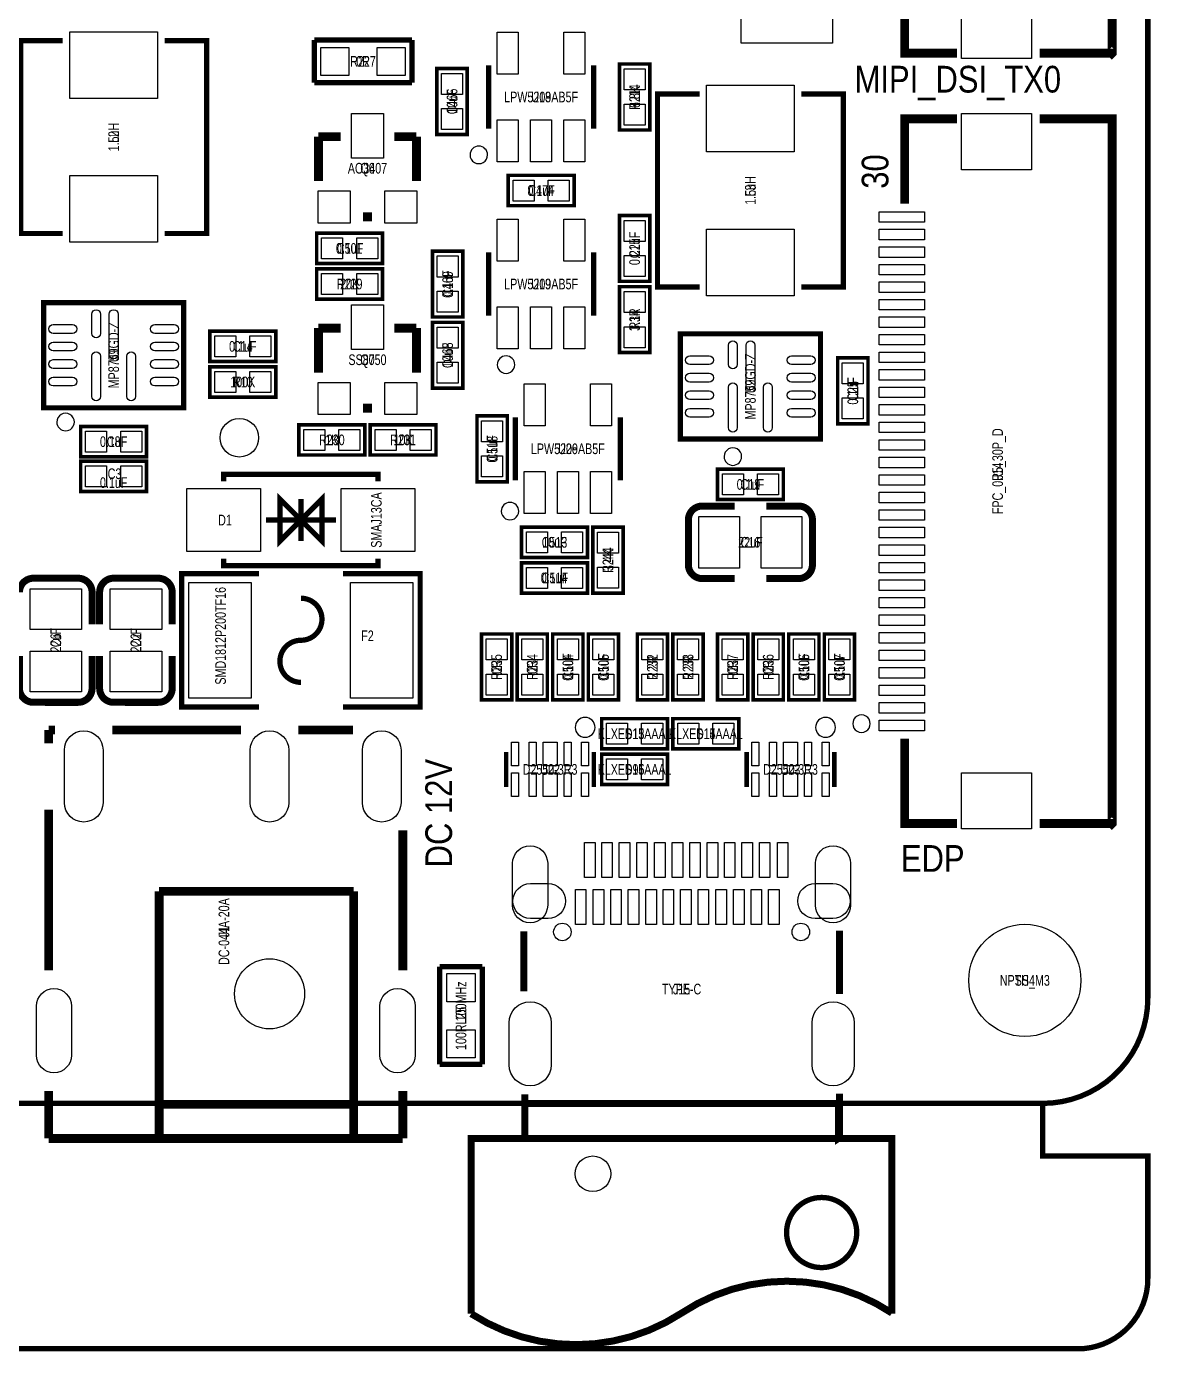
# Model space of a CAD drawing. Extents: x 0 to 125, y -10 to 88.
# Drawn here: x 93.02 to 125.08, y -7.08 to 30.71 of the extents above; entities that cross this region are included whole.
import ezdxf
from ezdxf.enums import TextEntityAlignment as Align

# ---------------------------------------------------------------- set-up
doc = ezdxf.new("R2010")
doc.units = 0
for name, color, linetype in [('BG_OUTLINE', 12, 'CONTINUOUS'), ('BG_SILKSCREEN_TOP', 7, 'CONTINUOUS'), ('CV_SILKSCREEN_TOP', 52, 'CONTINUOUS'), ('PG_SILKSCREEN_TOP', 7, 'CONTINUOUS'), ('PIN_TOP', 92, 'CONTINUOUS'), ('RD_SILKSCREEN_TOP', 12, 'CONTINUOUS')]:
    doc.layers.add(name, color=color, linetype=linetype)

msp = doc.modelspace()

# ---------------------------------------------------------------- linework, layer by layer
at = {"layer": 'BG_OUTLINE', "const_width": 0.1524}
for points in [[(125.000004, 77.0001), (125.000004, 2.999994, -0.414214), (122.00001, 0), (2.999994, 0, -0.414214), (0, 2.999994), (0, 77.0001, -0.414214), (2.999994, 80.000094), (122.00001, 80.000094, -0.414214), (125.000004, 77.0001)], [(122.00001, 0), (122.00001, -1.499997), (125.000004, -1.499997), (125.000004, -4.99999, -0.414214), (123.000008, -6.999986), (1.999996, -6.999986, -0.414214), (0, -4.99999), (0, -1.499997), (2.999994, -1.499997), (2.999994, 0)], [(116.696998, -3.683, 1), (114.697002, -3.683, 1), (116.696998, -3.683)]]:
    msp.add_lwpolyline(points, format="xyb", dxfattribs=at)
at = {"layer": 'PG_SILKSCREEN_TOP'}
for points, const_width in [([(121.915098, 50.050141), (123.984004, 50.050141), (123.984004, 29.960037), (123.973996, 29.950054), (123.973895, 29.950156), (121.915098, 29.950156)], 0.254), ([(118.064001, 32.368846), (118.064001, 29.950156), (119.552898, 29.950156)], 0.254), ([(94.05399, 30.309007), (92.853993, 30.309007), (92.853993, 24.808993), (94.05399, 24.808993)], 0.150012), ([(96.95401, 24.808993), (98.154007, 24.808993), (98.154007, 30.309007), (96.95401, 30.309007)], 0.150012), ([(101.2317, 30.3276), (104.013, 30.3276)], 0.1524), ([(101.2317, 29.1084), (101.2317, 30.3276)], 0.1524), ([(104.013, 30.3276), (104.013, 29.1084)], 0.1524), ([(104.7242, 27.6352), (104.7242, 29.5148), (105.5878, 29.5148), (105.5878, 27.6352), (104.7242, 27.6352)], 0.1016), ([(106.196003, 27.802002), (106.196003, 29.601998)], 0.150012), ([(109.195997, 29.601998), (109.195997, 27.802002)], 0.150012), ([(109.9312, 27.7622), (109.9312, 29.6418), (110.7948, 29.6418), (110.7948, 27.7622), (109.9312, 27.7622)], 0.1016), ([(104.013, 29.1084), (101.2317, 29.1084)], 0.1524), ([(112.21499, 28.785007), (111.014993, 28.785007), (111.014993, 23.284993), (112.21499, 23.284993)], 0.150012), ([(115.11501, 23.284993), (116.315007, 23.284993), (116.315007, 28.785007), (115.11501, 28.785007)], 0.150012), ([(118.064001, 25.660248), (118.064001, 28.079141), (119.552898, 28.079141)], 0.254), ([(121.915098, 28.079141), (123.984004, 28.079141), (123.984004, 7.989037), (123.973996, 7.979054), (123.973895, 7.979156), (121.915098, 7.979156)], 0.254), ([(101.981, 27.5717), (101.346, 27.5717)], 0.254), ([(101.346, 27.5717), (101.346, 26.3017)], 0.254), ([(103.505, 27.5717), (104.14, 27.5717)], 0.254), ([(104.14, 27.5717), (104.14, 26.3017)], 0.254), ([(106.7562, 26.4668), (108.6358, 26.4668), (108.6358, 25.6032), (106.7562, 25.6032), (106.7562, 26.4668)], 0.1016), ([(102.616, 25.2857), (102.87, 25.2857)], 0.254), ([(109.9312, 23.4442), (109.9312, 25.3238), (110.7948, 25.3238), (110.7948, 23.4442), (109.9312, 23.4442)], 0.1016), ([(101.2952, 24.8158), (103.1748, 24.8158), (103.1748, 23.9522), (101.2952, 23.9522), (101.2952, 24.8158)], 0.1016), ([(104.5972, 22.4282), (104.5972, 24.3078), (105.4608, 24.3078), (105.4608, 22.4282), (104.5972, 22.4282)], 0.1016), ([(106.196003, 22.468002), (106.196003, 24.267998)], 0.150012), ([(109.195997, 24.267998), (109.195997, 22.468002)], 0.150012), ([(101.2952, 23.7998), (103.1748, 23.7998), (103.1748, 22.9362), (101.2952, 22.9362), (101.2952, 23.7998)], 0.1016), ([(109.9312, 21.4122), (109.9312, 23.2918), (110.7948, 23.2918), (110.7948, 21.4122), (109.9312, 21.4122)], 0.1016), ([(93.504004, 22.335998), (93.504004, 22.835997), (97.503996, 22.835997), (97.503996, 19.836003), (93.504004, 19.836003), (93.504004, 22.335998)], 0.150012), ([(105.4608, 22.2758), (105.4608, 20.3962), (104.5972, 20.3962), (104.5972, 22.2758), (105.4608, 22.2758)], 0.1016), ([(98.2472, 22.0218), (100.1268, 22.0218), (100.1268, 21.1582), (98.2472, 21.1582), (98.2472, 22.0218)], 0.1016), ([(101.981, 22.1107), (101.346, 22.1107)], 0.254), ([(101.346, 22.1107), (101.346, 20.8407)], 0.254), ([(103.505, 22.1107), (104.14, 22.1107)], 0.254), ([(104.14, 22.1107), (104.14, 20.8407)], 0.254), ([(111.665004, 21.446998), (111.665004, 21.946997), (115.664996, 21.946997), (115.664996, 18.947003), (111.665004, 18.947003), (111.665004, 21.446998)], 0.150012), ([(117.0178, 21.2598), (117.0178, 19.3802), (116.1542, 19.3802), (116.1542, 21.2598), (117.0178, 21.2598)], 0.1016), ([(100.1268, 20.1422), (98.2472, 20.1422), (98.2472, 21.0058), (100.1268, 21.0058), (100.1268, 20.1422)], 0.1016), ([(102.616, 19.8247), (102.87, 19.8247)], 0.254), ([(106.7308, 19.6088), (106.7308, 17.7292), (105.8672, 17.7292), (105.8672, 19.6088), (106.7308, 19.6088)], 0.1016), ([(94.5642, 19.304), (96.4438, 19.304), (96.4438, 18.4404), (94.5642, 18.4404), (94.5642, 19.304)], 0.1016), ([(100.7872, 19.3548), (102.6668, 19.3548), (102.6668, 18.4912), (100.7872, 18.4912), (100.7872, 19.3548)], 0.1016), ([(102.8192, 19.3548), (104.6988, 19.3548), (104.6988, 18.4912), (102.8192, 18.4912), (102.8192, 19.3548)], 0.1016), ([(106.958003, 17.769002), (106.958003, 19.568998)], 0.150012), ([(109.957997, 19.568998), (109.957997, 17.769002)], 0.150012), ([(94.5642, 18.3134), (96.4438, 18.3134), (96.4438, 17.4498), (94.5642, 17.4498), (94.5642, 18.3134)], 0.1016), ([(98.645091, 17.736998), (98.645091, 17.936997), (103.045082, 17.936997), (103.045082, 17.736998)], 0.150012), ([(112.7252, 18.0848), (114.6048, 18.0848), (114.6048, 17.2212), (112.7252, 17.2212), (112.7252, 18.0848)], 0.1016), ([(100.845087, 16.637), (100.245088, 16.037001), (100.245088, 17.236999), (100.845087, 16.637), (101.445085, 17.236999), (101.445085, 16.037001), (100.845087, 16.637)], 0.150012), ([(100.845087, 16.037001), (100.845087, 17.236999)], 0.150012), ([(115.035076, 17.03705), (114.115088, 17.03705)], 0.199898), ([(99.845089, 16.637), (101.845085, 16.637)], 0.150012), ([(107.1372, 16.4338), (109.0168, 16.4338), (109.0168, 15.5702), (107.1372, 15.5702), (107.1372, 16.4338)], 0.1016), ([(110.0328, 16.4338), (110.0328, 14.5542), (109.1692, 14.5542), (109.1692, 16.4338), (110.0328, 16.4338)], 0.1016), ([(98.645091, 15.537002), (98.645091, 15.337003), (103.045082, 15.337003), (103.045082, 15.537002)], 0.150012), ([(99.645089, 11.308004), (97.445093, 11.308004), (97.445093, 15.107996), (99.645089, 15.107996)], 0.150012), ([(102.045084, 15.107996), (104.24508, 15.107996), (104.24508, 11.308004), (102.045084, 11.308004)], 0.150012), ([(107.1372, 15.4178), (109.0168, 15.4178), (109.0168, 14.5542), (107.1372, 14.5542), (107.1372, 15.4178)], 0.1016), ([(112.294924, 14.96695), (113.214912, 14.96695)], 0.199898), ([(95.10395, 14.578076), (95.10395, 13.658088)], 0.199898), ([(105.9942, 11.5062), (105.9942, 13.3858), (106.8578, 13.3858), (106.8578, 11.5062), (105.9942, 11.5062)], 0.1016), ([(107.0102, 11.5062), (107.0102, 13.3858), (107.8738, 13.3858), (107.8738, 11.5062), (107.0102, 11.5062)], 0.1016), ([(108.0262, 11.5062), (108.0262, 13.3858), (108.8898, 13.3858), (108.8898, 11.5062), (108.0262, 11.5062)], 0.1016), ([(109.0422, 11.5062), (109.0422, 13.3858), (109.9058, 13.3858), (109.9058, 11.5062), (109.0422, 11.5062)], 0.1016), ([(110.4392, 11.5062), (110.4392, 13.3858), (111.3028, 13.3858), (111.3028, 11.5062), (110.4392, 11.5062)], 0.1016), ([(111.4552, 11.5062), (111.4552, 13.3858), (112.3188, 13.3858), (112.3188, 11.5062), (111.4552, 11.5062)], 0.1016), ([(112.7252, 11.5062), (112.7252, 13.3858), (113.5888, 13.3858), (113.5888, 11.5062), (112.7252, 11.5062)], 0.1016), ([(113.7412, 11.5062), (113.7412, 13.3858), (114.6048, 13.3858), (114.6048, 11.5062), (113.7412, 11.5062)], 0.1016), ([(114.7572, 11.5062), (114.7572, 13.3858), (115.6208, 13.3858), (115.6208, 11.5062), (114.7572, 11.5062)], 0.1016), ([(115.7732, 11.5062), (115.7732, 13.3858), (116.6368, 13.3858), (116.6368, 11.5062), (115.7732, 11.5062)], 0.1016), ([(94.88805, 11.837924), (94.88805, 12.757912)], 0.199898), ([(97.17405, 11.837924), (97.17405, 12.757912)], 0.199898), ([(111.3028, 10.1092), (109.4232, 10.1092), (109.4232, 10.9728), (111.3028, 10.9728), (111.3028, 10.1092)], 0.1016), ([(111.4552, 10.9728), (113.3348, 10.9728), (113.3348, 10.1092), (111.4552, 10.1092), (111.4552, 10.9728)], 0.1016), ([(93.830775, 10.648391), (93.650486, 10.648391)], 0.254), ([(93.650486, 10.270007), (93.650486, 10.648391)], 0.254), ([(99.13178, 10.648391), (95.469075, 10.648391)], 0.254), ([(102.33218, 10.648391), (100.77008, 10.648391)], 0.254), ([(118.064001, 10.397846), (118.064001, 7.979156), (119.552898, 7.979156)], 0.254), ([(106.700066, 9.024874), (106.700066, 10.024872)], 0.127), ([(109.199934, 9.024874), (109.199934, 10.024872)], 0.127), ([(109.4232, 9.9568), (111.3028, 9.9568), (111.3028, 9.0932), (109.4232, 9.0932), (109.4232, 9.9568)], 0.1016), ([(113.558066, 9.024874), (113.558066, 10.024872)], 0.127), ([(116.057934, 9.024874), (116.057934, 10.024872)], 0.127), ([(93.650486, 3.795497), (93.650486, 8.377707)], 0.254), ([(103.749475, 3.795497), (103.749475, 7.785786)], 0.254), ([(96.800086, -0.751103), (96.800086, 6.048502)], 0.254), ([(102.349986, 6.048502), (96.800086, 6.048502)], 0.254), ([(102.349986, -0.999998), (102.349986, 6.048502)], 0.254), ([(107.202986, 4.909998), (107.202986, 3.200019)], 0.2), ([(116.202968, 4.930013), (116.202968, 3.120009)], 0.2), ([(104.8004, 1.115797), (104.8004, 3.897097)], 0.1524), ([(104.8004, 3.897097), (106.0196, 3.897097)], 0.1524), ([(106.0196, 3.897097), (106.0196, 1.115797)], 0.1524), ([(106.0196, 1.115797), (104.8004, 1.115797)], 0.1524), ([(93.650486, -0.999998), (93.650486, 0.353797)], 0.254), ([(103.749475, -0.999998), (103.749475, 0.353797)], 0.254), ([(116.202968, -0.979983), (116.202968, 0.28001)], 0.2), ([(102.349986, -0.027203), (96.800086, -0.027203)], 0.254), ([(116.202968, -0.979983), (116.172971, -0.999998), (116.172971, 0), (107.232983, 0), (107.232983, 0.259994)], 0.2), ([(116.172971, -0.999998), (107.232983, -0.999998), (107.232983, 0)], 0.2), ([(96.800086, -0.999998), (96.800086, -0.751103)], 0.254), ([(103.749475, -0.999998), (93.650486, -0.999998)], 0.254), ([(105.702989, -5.999988), (105.702989, -0.999998), (117.702965, -0.999998), (117.702965, -5.999988)], 0.2)]:
    msp.add_lwpolyline(points, dxfattribs=dict(at, const_width=const_width))
for points in [[(106.167987, 27.051, 1), (105.668009, 27.050991, 1)], [(106.945989, 21.068005, 1), (106.446011, 21.067995, 1)], [(94.382387, 19.431, 1), (93.882411, 19.430992, 1)], [(113.414988, 18.447004, 1), (112.915012, 18.446996, 1)], [(107.056987, 16.891, 1), (106.557009, 16.890991, 1)], [(109.23397, 10.724388, 1), (108.666026, 10.724388, 1)], [(116.09197, 10.724388, 1), (115.524026, 10.724388, 1)], [(117.083992, 10.829036, 1), (116.584009, 10.829058, 1)]]:
    msp.add_lwpolyline(points, format="xyb", close=True, dxfattribs=at)
for points, const_width in [([(113.214912, 17.03705), (112.294924, 17.03705, 0.414214), (111.894874, 16.637)], 0.199898), ([(115.434872, 15.367), (115.435126, 16.637, 0.414214), (115.035076, 17.03705)], 0.199898), ([(111.894874, 16.637), (111.894874, 15.367, 0.414214), (112.294924, 14.96695)], 0.199898), ([(114.115088, 14.96695), (115.035076, 14.96695, 0.4144), (115.434872, 15.367)], 0.199898), ([(94.488, 14.978126), (93.218, 14.978126, 0.414214), (92.81795, 14.578076)], 0.199898), ([(94.88805, 13.658088), (94.88805, 14.578076, 0.414214), (94.488, 14.978126)], 0.199898), ([(96.774, 14.978126), (95.504, 14.978126, 0.414214), (95.10395, 14.578076)], 0.199898), ([(97.17405, 13.658088), (97.17405, 14.578076, 0.414214), (96.774, 14.978126)], 0.199898), ([(100.845087, 13.208, 1), (100.845087, 14.407998)], 0.150012), ([(100.845087, 13.208, 1), (100.845087, 12.008002)], 0.150012), ([(92.81795, 12.757912), (92.81795, 11.837924, 0.4144), (93.218, 11.438128)], 0.199898), ([(95.10395, 12.757912), (95.10395, 11.837924, 0.4144), (95.504, 11.438128)], 0.199898), ([(93.218, 11.438128), (94.488, 11.437874, 0.414214), (94.88805, 11.837924)], 0.199898), ([(95.504, 11.438128), (96.774, 11.437874, 0.414214), (97.17405, 11.837924)], 0.199898), ([(111.702977, -5.979998, -0.302775), (117.702965, -5.979998)], 0.2), ([(105.702989, -5.999988, 0.296873), (111.702977, -5.979998)], 0.2)]:
    msp.add_lwpolyline(points, format="xyb", dxfattribs=dict(at, const_width=const_width))
at = {"layer": 'PIN_TOP'}
for points in [[(116.005559, 30.241138), (113.405564, 30.241138), (113.405564, 32.391147), (116.005559, 32.391147)], [(121.684009, 29.800093), (119.684013, 29.800093), (119.684013, 31.399988), (121.684009, 31.399988)], [(96.753997, 28.65901), (94.254002, 28.65901), (94.254002, 30.559007), (96.753997, 30.559007)], [(106.446295, 29.352545), (106.446295, 30.55145), (107.045684, 30.55145), (107.045684, 29.352545)], [(108.346316, 29.352545), (108.346316, 30.55145), (108.945705, 30.55145), (108.945705, 29.352545)], [(101.41585, 29.31795), (101.41585, 30.11805), (102.21595, 30.11805), (102.21595, 29.31795)], [(103.01605, 29.31795), (103.01605, 30.11805), (103.81615, 30.11805), (103.81615, 29.31795)], [(110.662695, 28.902177), (110.063305, 28.902177), (110.063305, 29.501567), (110.662695, 29.501567)], [(105.455695, 28.775177), (104.856305, 28.775177), (104.856305, 29.374567), (105.455695, 29.374567)], [(114.914997, 27.13501), (112.415003, 27.13501), (112.415003, 29.035007), (114.914997, 29.035007)], [(105.455695, 27.775433), (104.856305, 27.775433), (104.856305, 28.374823), (105.455695, 28.374823)], [(110.662695, 27.902433), (110.063305, 27.902433), (110.063305, 28.501823), (110.662695, 28.501823)], [(102.2858, 26.9621), (102.2858, 28.2321), (103.2002, 28.2321), (103.2002, 26.9621)], [(106.446295, 26.852524), (106.446295, 28.05143), (107.045684, 28.05143), (107.045684, 26.852524)], [(107.396305, 26.852524), (107.396305, 28.05143), (107.995695, 28.05143), (107.995695, 26.852524)], [(108.346316, 26.852524), (108.346316, 28.05143), (108.945705, 28.05143), (108.945705, 26.852524)], [(121.684009, 26.629106), (119.684013, 26.629106), (119.684013, 28.229001), (121.684009, 28.229001)], [(96.753997, 24.558993), (94.254002, 24.558993), (94.254002, 26.45899), (96.753997, 26.45899)], [(106.896433, 25.735305), (106.896433, 26.334695), (107.495823, 26.334695), (107.495823, 25.735305)], [(107.896177, 25.735305), (107.896177, 26.334695), (108.495567, 26.334695), (108.495567, 25.735305)], [(101.3333, 25.1079), (101.3333, 26.0223), (102.2477, 26.0223), (102.2477, 25.1079)], [(103.2383, 25.1079), (103.2383, 26.0223), (104.1527, 26.0223), (104.1527, 25.1079)], [(118.633989, 25.129249), (117.333992, 25.129249), (117.333992, 25.429248), (118.633989, 25.429248)], [(106.446295, 24.018545), (106.446295, 25.21745), (107.045684, 25.21745), (107.045684, 24.018545)], [(108.346316, 24.018545), (108.346316, 25.21745), (108.945705, 25.21745), (108.945705, 24.018545)], [(110.662695, 24.584177), (110.063305, 24.584177), (110.063305, 25.183567), (110.662695, 25.183567)], [(101.435433, 24.084305), (101.435433, 24.683695), (102.034823, 24.683695), (102.034823, 24.084305)], [(102.435177, 24.084305), (102.435177, 24.683695), (103.034567, 24.683695), (103.034567, 24.084305)], [(114.914997, 23.034993), (112.415003, 23.034993), (112.415003, 24.93499), (114.914997, 24.93499)], [(118.633989, 24.629047), (117.333992, 24.629047), (117.333992, 24.929046), (118.633989, 24.929046)], [(118.633989, 24.129251), (117.333992, 24.129251), (117.333992, 24.42925), (118.633989, 24.42925)], [(105.328695, 23.568177), (104.729305, 23.568177), (104.729305, 24.167567), (105.328695, 24.167567)], [(110.662695, 23.584433), (110.063305, 23.584433), (110.063305, 24.183823), (110.662695, 24.183823)], [(118.633989, 23.62915), (117.333992, 23.62915), (117.333992, 23.929149), (118.633989, 23.929149)], [(101.435433, 23.068305), (101.435433, 23.667695), (102.034823, 23.667695), (102.034823, 23.068305)], [(102.435177, 23.068305), (102.435177, 23.667695), (103.034567, 23.667695), (103.034567, 23.068305)], [(118.633989, 23.129253), (117.333992, 23.129253), (117.333992, 23.429252), (118.633989, 23.429252)], [(105.328695, 22.568433), (104.729305, 22.568433), (104.729305, 23.167823), (105.328695, 23.167823)], [(110.662695, 22.552177), (110.063305, 22.552177), (110.063305, 23.151567), (110.662695, 23.151567)], [(102.2858, 21.5011), (102.2858, 22.7711), (103.2002, 22.7711), (103.2002, 21.5011)], [(106.446295, 21.518524), (106.446295, 22.71743), (107.045684, 22.71743), (107.045684, 21.518524)], [(107.396305, 21.518524), (107.396305, 22.71743), (107.995695, 22.71743), (107.995695, 21.518524)], [(108.346316, 21.518524), (108.346316, 22.71743), (108.945705, 22.71743), (108.945705, 21.518524)], [(118.633989, 22.629152), (117.333992, 22.629152), (117.333992, 22.929152), (118.633989, 22.929152)], [(118.633989, 22.129255), (117.333992, 22.129255), (117.333992, 22.429254), (118.633989, 22.429254)], [(104.729305, 22.135567), (105.328695, 22.135567), (105.328695, 21.536177), (104.729305, 21.536177)], [(110.662695, 21.552433), (110.063305, 21.552433), (110.063305, 22.151823), (110.662695, 22.151823)], [(118.633989, 21.629154), (117.333992, 21.629154), (117.333992, 21.929153), (118.633989, 21.929153)], [(98.387433, 21.290305), (98.387433, 21.889695), (98.986823, 21.889695), (98.986823, 21.290305)], [(99.387177, 21.290305), (99.387177, 21.889695), (99.986567, 21.889695), (99.986567, 21.290305)], [(118.633989, 21.129257), (117.333992, 21.129257), (117.333992, 21.429256), (118.633989, 21.429256)], [(98.986823, 20.873695), (98.986823, 20.274305), (98.387433, 20.274305), (98.387433, 20.873695)], [(99.986567, 20.873695), (99.986567, 20.274305), (99.387177, 20.274305), (99.387177, 20.873695)], [(104.729305, 21.135823), (105.328695, 21.135823), (105.328695, 20.536433), (104.729305, 20.536433)], [(116.286305, 21.119567), (116.885695, 21.119567), (116.885695, 20.520177), (116.286305, 20.520177)], [(118.633989, 20.629156), (117.333992, 20.629156), (117.333992, 20.929155), (118.633989, 20.929155)], [(101.3333, 19.6469), (101.3333, 20.5613), (102.2477, 20.5613), (102.2477, 19.6469)], [(103.2383, 19.6469), (103.2383, 20.5613), (104.1527, 20.5613), (104.1527, 19.6469)], [(107.208295, 19.319545), (107.208295, 20.51845), (107.807684, 20.51845), (107.807684, 19.319545)], [(109.108316, 19.319545), (109.108316, 20.51845), (109.707705, 20.51845), (109.707705, 19.319545)], [(118.633989, 20.129259), (117.333992, 20.129259), (117.333992, 20.429258), (118.633989, 20.429258)], [(116.286305, 20.119823), (116.885695, 20.119823), (116.885695, 19.520433), (116.286305, 19.520433)], [(118.633989, 19.629158), (117.333992, 19.629158), (117.333992, 19.929157), (118.633989, 19.929157)], [(105.999305, 19.468567), (106.598695, 19.468567), (106.598695, 18.869177), (105.999305, 18.869177)], [(118.633989, 19.129235), (117.333992, 19.129235), (117.333992, 19.429235), (118.633989, 19.429235)], [(94.704433, 18.572505), (94.704433, 19.171895), (95.303823, 19.171895), (95.303823, 18.572505)], [(95.704177, 18.572505), (95.704177, 19.171895), (96.303567, 19.171895), (96.303567, 18.572505)], [(100.927433, 18.623305), (100.927433, 19.222695), (101.526823, 19.222695), (101.526823, 18.623305)], [(101.927177, 18.623305), (101.927177, 19.222695), (102.526567, 19.222695), (102.526567, 18.623305)], [(102.959433, 18.623305), (102.959433, 19.222695), (103.558823, 19.222695), (103.558823, 18.623305)], [(103.959177, 18.623305), (103.959177, 19.222695), (104.558567, 19.222695), (104.558567, 18.623305)], [(118.633989, 18.629135), (117.333992, 18.629135), (117.333992, 18.929134), (118.633989, 18.929134)], [(94.704433, 17.581905), (94.704433, 18.181295), (95.303823, 18.181295), (95.303823, 17.581905)], [(95.704177, 17.581905), (95.704177, 18.181295), (96.303567, 18.181295), (96.303567, 17.581905)], [(105.999305, 18.468823), (106.598695, 18.468823), (106.598695, 17.869433), (105.999305, 17.869433)], [(118.633989, 18.129237), (117.333992, 18.129237), (117.333992, 18.429237), (118.633989, 18.429237)], [(107.208295, 16.819524), (107.208295, 18.01843), (107.807684, 18.01843), (107.807684, 16.819524)], [(108.158305, 16.819524), (108.158305, 18.01843), (108.757695, 18.01843), (108.757695, 16.819524)], [(109.108316, 16.819524), (109.108316, 18.01843), (109.707705, 18.01843), (109.707705, 16.819524)], [(112.865433, 17.353305), (112.865433, 17.952695), (113.464823, 17.952695), (113.464823, 17.353305)], [(113.865177, 17.353305), (113.865177, 17.952695), (114.464567, 17.952695), (114.464567, 17.353305)], [(118.633989, 17.629137), (117.333992, 17.629137), (117.333992, 17.929136), (118.633989, 17.929136)], [(97.59508, 15.737002), (97.59508, 17.536998), (99.695076, 17.536998), (99.695076, 15.737002)], [(101.995072, 15.737002), (101.995072, 17.536998), (104.095067, 17.536998), (104.095067, 15.737002)], [(118.633989, 17.129239), (117.333992, 17.129239), (117.333992, 17.429239), (118.633989, 17.429239)], [(112.194975, 15.267051), (112.194975, 16.736949), (113.354993, 16.736949), (113.354993, 15.267051)], [(113.975007, 15.267051), (113.975007, 16.736949), (115.135025, 16.736949), (115.135025, 15.267051)], [(118.633989, 16.629139), (117.333992, 16.629139), (117.333992, 16.929138), (118.633989, 16.929138)], [(107.277433, 15.702305), (107.277433, 16.301695), (107.876823, 16.301695), (107.876823, 15.702305)], [(108.277177, 15.702305), (108.277177, 16.301695), (108.876567, 16.301695), (108.876567, 15.702305)], [(109.301305, 16.293567), (109.900695, 16.293567), (109.900695, 15.694177), (109.301305, 15.694177)], [(118.633989, 16.129241), (117.333992, 16.129241), (117.333992, 16.429241), (118.633989, 16.429241)], [(118.633989, 15.629141), (117.333992, 15.629141), (117.333992, 15.92914), (118.633989, 15.92914)], [(107.277433, 14.686305), (107.277433, 15.285695), (107.876823, 15.285695), (107.876823, 14.686305)], [(108.277177, 14.686305), (108.277177, 15.285695), (108.876567, 15.285695), (108.876567, 14.686305)], [(109.301305, 15.293823), (109.900695, 15.293823), (109.900695, 14.694433), (109.301305, 14.694433)], [(118.633989, 15.129243), (117.333992, 15.129243), (117.333992, 15.429243), (118.633989, 15.429243)], [(99.430103, 14.857984), (99.430103, 11.558016), (97.650071, 11.558016), (97.650071, 14.857984)], [(104.040102, 14.857984), (104.040102, 11.558016), (102.26007, 11.558016), (102.26007, 14.857984)], [(118.633989, 14.629143), (117.333992, 14.629143), (117.333992, 14.929142), (118.633989, 14.929142)], [(93.118051, 14.678025), (94.587949, 14.678025), (94.587949, 13.518007), (93.118051, 13.518007)], [(95.404051, 14.678025), (96.873949, 14.678025), (96.873949, 13.518007), (95.404051, 13.518007)], [(118.633989, 14.129245), (117.333992, 14.129245), (117.333992, 14.429245), (118.633989, 14.429245)], [(118.633989, 13.629145), (117.333992, 13.629145), (117.333992, 13.929144), (118.633989, 13.929144)], [(106.725695, 12.646177), (106.126305, 12.646177), (106.126305, 13.245567), (106.725695, 13.245567)], [(107.741695, 12.646177), (107.142305, 12.646177), (107.142305, 13.245567), (107.741695, 13.245567)], [(108.757695, 12.646177), (108.158305, 12.646177), (108.158305, 13.245567), (108.757695, 13.245567)], [(109.773695, 12.646177), (109.174305, 12.646177), (109.174305, 13.245567), (109.773695, 13.245567)], [(111.170695, 12.646177), (110.571305, 12.646177), (110.571305, 13.245567), (111.170695, 13.245567)], [(112.186695, 12.646177), (111.587305, 12.646177), (111.587305, 13.245567), (112.186695, 13.245567)], [(113.456695, 12.646177), (112.857305, 12.646177), (112.857305, 13.245567), (113.456695, 13.245567)], [(114.472695, 12.646177), (113.873305, 12.646177), (113.873305, 13.245567), (114.472695, 13.245567)], [(115.488695, 12.646177), (114.889305, 12.646177), (114.889305, 13.245567), (115.488695, 13.245567)], [(116.504695, 12.646177), (115.905305, 12.646177), (115.905305, 13.245567), (116.504695, 13.245567)], [(118.633989, 13.129247), (117.333992, 13.129247), (117.333992, 13.429247), (118.633989, 13.429247)], [(93.118051, 12.897993), (94.587949, 12.897993), (94.587949, 11.737975), (93.118051, 11.737975)], [(95.404051, 12.897993), (96.873949, 12.897993), (96.873949, 11.737975), (95.404051, 11.737975)], [(118.633989, 12.629147), (117.333992, 12.629147), (117.333992, 12.929146), (118.633989, 12.929146)], [(106.725695, 11.646433), (106.126305, 11.646433), (106.126305, 12.245823), (106.725695, 12.245823)], [(107.741695, 11.646433), (107.142305, 11.646433), (107.142305, 12.245823), (107.741695, 12.245823)], [(108.757695, 11.646433), (108.158305, 11.646433), (108.158305, 12.245823), (108.757695, 12.245823)], [(109.773695, 11.646433), (109.174305, 11.646433), (109.174305, 12.245823), (109.773695, 12.245823)], [(111.170695, 11.646433), (110.571305, 11.646433), (110.571305, 12.245823), (111.170695, 12.245823)], [(112.186695, 11.646433), (111.587305, 11.646433), (111.587305, 12.245823), (112.186695, 12.245823)], [(113.456695, 11.646433), (112.857305, 11.646433), (112.857305, 12.245823), (113.456695, 12.245823)], [(114.472695, 11.646433), (113.873305, 11.646433), (113.873305, 12.245823), (114.472695, 12.245823)], [(115.488695, 11.646433), (114.889305, 11.646433), (114.889305, 12.245823), (115.488695, 12.245823)], [(116.504695, 11.646433), (115.905305, 11.646433), (115.905305, 12.245823), (116.504695, 12.245823)], [(118.633989, 12.129249), (117.333992, 12.129249), (117.333992, 12.429249), (118.633989, 12.429249)], [(118.633989, 11.629149), (117.333992, 11.629149), (117.333992, 11.929148), (118.633989, 11.929148)], [(118.633989, 11.129251), (117.333992, 11.129251), (117.333992, 11.429251), (118.633989, 11.429251)], [(110.162823, 10.840695), (110.162823, 10.241305), (109.563433, 10.241305), (109.563433, 10.840695)], [(111.162567, 10.840695), (111.162567, 10.241305), (110.563177, 10.241305), (110.563177, 10.840695)], [(111.595433, 10.241305), (111.595433, 10.840695), (112.194823, 10.840695), (112.194823, 10.241305)], [(112.595177, 10.241305), (112.595177, 10.840695), (113.194567, 10.840695), (113.194567, 10.241305)], [(118.633989, 10.629151), (117.333992, 10.629151), (117.333992, 10.92915), (118.633989, 10.92915)], [(107.049951, 10.302367), (107.049951, 9.622409), (106.850053, 9.622409), (106.850053, 10.302367)], [(107.550077, 10.302367), (107.550077, 9.622409), (107.350179, 9.622409), (107.350179, 10.302367)], [(108.150025, 10.302367), (108.150025, 9.622409), (107.749975, 9.622409), (107.749975, 10.302367)], [(108.549821, 10.302367), (108.549821, 9.622409), (108.349923, 9.622409), (108.349923, 10.302367)], [(109.049947, 10.302367), (109.049947, 9.622409), (108.850049, 9.622409), (108.850049, 10.302367)], [(113.907951, 10.302367), (113.907951, 9.622409), (113.708053, 9.622409), (113.708053, 10.302367)], [(114.408077, 10.302367), (114.408077, 9.622409), (114.208179, 9.622409), (114.208179, 10.302367)], [(115.008025, 10.302367), (115.008025, 9.622409), (114.607975, 9.622409), (114.607975, 10.302367)], [(115.407821, 10.302367), (115.407821, 9.622409), (115.207923, 9.622409), (115.207923, 10.302367)], [(115.907947, 10.302367), (115.907947, 9.622409), (115.708049, 9.622409), (115.708049, 10.302367)], [(109.563433, 9.225305), (109.563433, 9.824695), (110.162823, 9.824695), (110.162823, 9.225305)], [(110.563177, 9.225305), (110.563177, 9.824695), (111.162567, 9.824695), (111.162567, 9.225305)], [(107.049951, 9.427591), (107.049951, 8.747633), (106.850053, 8.747633), (106.850053, 9.427591)], [(107.550077, 9.427591), (107.550077, 8.747633), (107.350179, 8.747633), (107.350179, 9.427591)], [(108.150025, 9.427591), (108.150025, 8.747633), (107.749975, 8.747633), (107.749975, 9.427591)], [(108.549821, 9.427591), (108.549821, 8.747633), (108.349923, 8.747633), (108.349923, 9.427591)], [(109.049947, 9.427591), (109.049947, 8.747633), (108.850049, 8.747633), (108.850049, 9.427591)], [(113.907951, 9.427591), (113.907951, 8.747633), (113.708053, 8.747633), (113.708053, 9.427591)], [(114.408077, 9.427591), (114.408077, 8.747633), (114.208179, 8.747633), (114.208179, 9.427591)], [(115.008025, 9.427591), (115.008025, 8.747633), (114.607975, 8.747633), (114.607975, 9.427591)], [(115.407821, 9.427591), (115.407821, 8.747633), (115.207923, 8.747633), (115.207923, 9.427591)], [(115.907947, 9.427591), (115.907947, 8.747633), (115.708049, 8.747633), (115.708049, 9.427591)], [(121.684009, 7.829093), (119.684013, 7.829093), (119.684013, 9.428988), (121.684009, 9.428988)], [(108.932955, 6.440018), (108.932955, 7.440016), (109.232954, 7.440016), (109.232954, 6.440018)], [(109.422971, 6.440018), (109.422971, 7.440016), (109.722971, 7.440016), (109.722971, 6.440018)], [(109.92297, 6.440018), (109.92297, 7.440016), (110.22297, 7.440016), (110.22297, 6.440018)], [(110.422969, 6.440018), (110.422969, 7.440016), (110.722969, 7.440016), (110.722969, 6.440018)], [(110.932976, 6.440018), (110.932976, 7.440016), (111.232975, 7.440016), (111.232975, 6.440018)], [(111.432975, 6.440018), (111.432975, 7.440016), (111.732974, 7.440016), (111.732974, 6.440018)], [(111.932974, 6.440018), (111.932974, 7.440016), (112.232973, 7.440016), (112.232973, 6.440018)], [(112.432973, 6.440018), (112.432973, 7.440016), (112.732972, 7.440016), (112.732972, 6.440018)], [(112.922964, 6.440018), (112.922964, 7.440016), (113.222964, 7.440016), (113.222964, 6.440018)], [(113.422963, 6.440018), (113.422963, 7.440016), (113.722963, 7.440016), (113.722963, 6.440018)], [(113.922962, 6.440018), (113.922962, 7.440016), (114.222962, 7.440016), (114.222962, 6.440018)], [(114.432969, 6.440018), (114.432969, 7.440016), (114.732968, 7.440016), (114.732968, 6.440018)], [(108.67296, 5.100015), (108.67296, 6.100013), (108.97296, 6.100013), (108.97296, 5.100015)], [(109.182967, 5.100015), (109.182967, 6.100013), (109.482966, 6.100013), (109.482966, 5.100015)], [(109.682966, 5.100015), (109.682966, 6.100013), (109.982965, 6.100013), (109.982965, 5.100015)], [(110.182965, 5.100015), (110.182965, 6.100013), (110.482964, 6.100013), (110.482964, 5.100015)], [(110.682964, 5.100015), (110.682964, 6.100013), (110.982963, 6.100013), (110.982963, 5.100015)], [(111.172955, 5.100015), (111.172955, 6.100013), (111.472955, 6.100013), (111.472955, 5.100015)], [(111.672954, 5.100015), (111.672954, 6.100013), (111.972954, 6.100013), (111.972954, 5.100015)], [(112.172953, 5.100015), (112.172953, 6.100013), (112.472953, 6.100013), (112.472953, 5.100015)], [(112.68296, 5.100015), (112.68296, 6.100013), (112.982959, 6.100013), (112.982959, 5.100015)], [(113.182959, 5.100015), (113.182959, 6.100013), (113.482958, 6.100013), (113.482958, 5.100015)], [(113.682958, 5.100015), (113.682958, 6.100013), (113.982957, 6.100013), (113.982957, 5.100015)], [(114.182957, 5.100015), (114.182957, 6.100013), (114.482956, 6.100013), (114.482956, 5.100015)], [(105.81005, 2.900147), (105.00995, 2.900147), (105.00995, 3.700247), (105.81005, 3.700247)], [(105.81005, 1.299947), (105.00995, 1.299947), (105.00995, 2.100047), (105.81005, 2.100047)]]:
    msp.add_lwpolyline(points, close=True, dxfattribs=at)
for points in [[(94.878995, 21.961005), (94.878995, 22.510991, -1), (95.129007, 22.510991), (95.129007, 21.961005, -1)], [(95.378994, 21.361006), (95.378994, 22.510991, -1), (95.629006, 22.510991), (95.629006, 21.361006, -1)], [(93.778997, 22.211017), (94.328983, 22.211017, -1), (94.328983, 21.961005), (93.778997, 21.961005, -1)], [(96.679017, 22.211017), (97.229003, 22.211017, -1), (97.229003, 21.961005), (96.679017, 21.961005, -1)], [(93.778997, 21.711018), (94.328983, 21.711018, -1), (94.328983, 21.461006), (93.778997, 21.461006, -1)], [(96.679017, 21.711018), (97.229003, 21.711018, -1), (97.229003, 21.461006), (96.679017, 21.461006, -1)], [(113.039995, 21.072005), (113.039995, 21.621991, -1), (113.290007, 21.621991), (113.290007, 21.072005, -1)], [(113.539994, 20.472006), (113.539994, 21.621991, -1), (113.790006, 21.621991), (113.790006, 20.472006, -1)], [(93.778997, 21.210994), (94.328983, 21.210994, -1), (94.328983, 20.960982), (93.778997, 20.960982, -1)], [(95.129007, 21.310994), (95.129007, 20.161009, -1), (94.878995, 20.161009), (94.878995, 21.310994, -1)], [(96.129005, 21.310994), (96.129005, 20.161009, -1), (95.878993, 20.161009), (95.878993, 21.310994, -1)], [(96.679017, 21.210994), (97.229003, 21.210994, -1), (97.229003, 20.960982), (96.679017, 20.960982, -1)], [(111.939997, 21.322017), (112.489983, 21.322017, -1), (112.489983, 21.072005), (111.939997, 21.072005, -1)], [(114.840017, 21.322017), (115.390003, 21.322017, -1), (115.390003, 21.072005), (114.840017, 21.072005, -1)], [(111.939997, 20.822018), (112.489983, 20.822018, -1), (112.489983, 20.572006), (111.939997, 20.572006, -1)], [(114.840017, 20.822018), (115.390003, 20.822018, -1), (115.390003, 20.572006), (114.840017, 20.572006, -1)], [(93.778997, 20.710995), (94.328983, 20.710995, -1), (94.328983, 20.460983), (93.778997, 20.460983, -1)], [(96.679017, 20.710995), (97.229003, 20.710995, -1), (97.229003, 20.460983), (96.679017, 20.460983, -1)], [(113.290007, 20.421994), (113.290007, 19.272009, -1), (113.039995, 19.272009), (113.039995, 20.421994, -1)], [(114.290005, 20.421994), (114.290005, 19.272009, -1), (114.039993, 19.272009), (114.039993, 20.421994, -1)], [(111.939997, 20.321994), (112.489983, 20.321994, -1), (112.489983, 20.071982), (111.939997, 20.071982, -1)], [(114.840017, 20.321994), (115.390003, 20.321994, -1), (115.390003, 20.071982), (114.840017, 20.071982, -1)], [(111.939997, 19.821995), (112.489983, 19.821995, -1), (112.489983, 19.571983), (111.939997, 19.571983, -1)], [(114.840017, 19.821995), (115.390003, 19.821995, -1), (115.390003, 19.571983), (114.840017, 19.571983, -1)], [(94.101272, 8.574494), (94.101272, 10.07571, -1), (95.201067, 10.07571), (95.201067, 8.574494, -1)], [(99.399789, 8.574494), (99.399789, 10.07571, -1), (100.499583, 10.07571), (100.499583, 8.574494, -1)], [(102.600189, 8.574494), (102.600189, 10.07571, -1), (103.699983, 10.07571), (103.699983, 8.574494, -1)], [(107.882969, 6.849999), (107.882969, 5.650001, -1), (106.882971, 5.650001), (106.882971, 6.849999, -1)], [(116.522983, 6.849999), (116.522983, 5.650001, -1), (115.522985, 5.650001), (115.522985, 6.849999, -1)], [(107.892964, 5.270017), (107.392965, 5.270017, -1), (107.392965, 6.270015), (107.892964, 6.270015, -1)], [(116.012989, 5.270017), (115.51299, 5.270017, -1), (115.51299, 6.270015), (116.012989, 6.270015, -1)], [(93.299864, 1.373657), (93.299864, 2.773147, -1), (94.300675, 2.773147), (94.300675, 1.373657, -1)], [(103.099286, 1.373657), (103.099286, 2.773147, -1), (104.100097, 2.773147), (104.100097, 1.373657, -1)], [(107.982969, 2.299995), (107.982969, 1.099998, -1), (106.782972, 1.099998), (106.782972, 2.299995, -1)], [(116.622982, 2.299995), (116.622982, 1.099998, -1), (115.422985, 1.099998), (115.422985, 2.299995, -1)]]:
    msp.add_lwpolyline(points, format="xyb", close=True, dxfattribs=at)
for centre, radius in [((99.089464, 18.984062), 0.549999), ((108.302984, 4.890008), 0.249999), ((115.10297, 4.890008), 0.249999), ((121.49201, 3.507994), 1.599997), ((99.949686, 3.124886), 0.999503), ((109.17301, -2.007997), 0.508)]:
    msp.add_circle(centre, radius, dxfattribs=at)

# ---------------------------------------------------------------- texts
at = {"layer": 'BG_SILKSCREEN_TOP', "width": 0.866667}
for s, p in [('MIPI_DSI_TX0', (116.6368, 28.829)), ('EDP', (117.9576, 6.604))]:
    msp.add_text(s, height=0.762, dxfattribs=at).set_placement(p)
msp.add_text('DC 12V', height=0.762, rotation=90, dxfattribs=at).set_placement((105.156, 6.731))
at = {"layer": 'CV_SILKSCREEN_TOP', "width": 0.75}
for s, p in [('0R', (102.616, 29.5656)), ('LPW5209AB5F', (107.696, 28.5496)), ('AO3407', (102.743, 26.5176)), ('0.1uF', (107.696, 25.8826)), ('0.1uF', (102.235, 24.2316)), ('20K', (102.235, 23.2156)), ('LPW5209AB5F', (107.696, 23.2156)), ('0.1uF', (99.187, 21.4376)), ('SS8050', (102.743, 21.0566)), ('100K', (99.187, 20.4216)), ('0.1uF', (95.504, 18.7198)), ('1K', (101.727, 18.7706)), ('10K', (103.759, 18.7706)), ('LPW5209AB5F', (108.458, 18.5166)), ('0.1uF', (95.504, 17.5514)), ('0.1uF', (113.665, 17.5006)), ('10uF', (108.077, 15.8496)), ('22uF', (113.665, 15.8496)), ('0.1uF', (108.077, 14.8336)), ('KLXES15AAA1', (110.363, 10.3886)), ('KLXES15AAA1', (112.395, 10.3886)), ('D2550-3R3', (107.95, 9.3726)), ('KLXES15AAA1', (110.363, 9.3726)), ('D2550-3R3', (114.808, 9.3726)), ('TYPE-C', (111.702977, 3.107614)), ('NPTH_M3', (121.49201, 3.355594))]:
    msp.add_text(s, height=0.3048, dxfattribs=at).set_placement(p, align=Align.CENTER)
for s, p in [('10uF', (105.3084, 28.574873)), ('6.8K', (110.5154, 28.701873)), ('1.5uH', (95.6564, 27.558873)), ('1.5uH', (113.8174, 26.034873)), ('0.22uF', (110.5154, 24.383873)), ('0.1uF', (105.1814, 23.367873)), ('3.3R', (110.5154, 22.351873)), ('MP8759GD-Z', (95.6564, 21.335873)), ('10uF', (105.1814, 21.335873)), ('MP8759GD-Z', (113.8174, 20.446873)), ('0.1uF', (116.7384, 20.319873)), ('0.1uF', (106.4514, 18.668873)), ('FPC_0R5_30P_D', (120.868897, 18.028768)), ('SMAJ13CA', (103.1494, 16.637)), ('3.4K', (109.7534, 15.493873)), ('SMD1812P200TF16', (98.7044, 13.335)), ('22uF', (94.0054, 13.207873)), ('22uF', (96.2914, 13.207873)), ('0R', (106.5784, 12.445873)), ('0R', (107.5944, 12.445873)), ('0.1uF', (108.6104, 12.445873)), ('0.1uF', (109.6264, 12.445873)), ('2.2R', (111.0234, 12.445873)), ('2.2R', (112.0394, 12.445873)), ('0R', (113.3094, 12.445873)), ('0R', (114.3254, 12.445873)), ('0.1uF', (115.3414, 12.445873)), ('0.1uF', (116.3574, 12.445873)), ('DC-044A-20A', (98.80158, 4.899025)), ('100R 100MHz', (105.5624, 2.49997))]:
    msp.add_text(s, height=0.3048, rotation=90, dxfattribs=at).set_placement(p, align=Align.CENTER)
at = {"layer": 'PG_SILKSCREEN_TOP', "width": 0.866667}
msp.add_text('30', height=0.762, rotation=90, dxfattribs=at).set_placement((117.602, 26.0858))
at = {"layer": 'RD_SILKSCREEN_TOP', "width": 0.75}
for s, p in [('R227', (102.616, 29.5656)), ('U18', (107.696, 28.5496)), ('Q6', (102.743, 26.5176)), ('C474', (107.696, 25.8826)), ('C501', (102.235, 24.2316)), ('R229', (102.235, 23.2156)), ('U19', (107.696, 23.2156)), ('C14', (99.187, 21.4376)), ('Q7', (102.743, 21.0566)), ('R10', (99.187, 20.4216)), ('C8', (95.504, 18.7198)), ('R230', (101.727, 18.7706)), ('R231', (103.759, 18.7706)), ('U26', (108.458, 18.5166)), ('C3', (95.5294, 17.8054)), ('C19', (113.665, 17.5006)), ('D1', (98.679, 16.4846)), ('C513', (108.077, 15.8496)), ('C16', (113.665, 15.8496)), ('C514', (108.077, 14.8336)), ('F2', (102.743, 13.1826)), ('D13', (110.363, 10.3886)), ('D14', (112.395, 10.3886)), ('U22', (107.95, 9.3726)), ('D96', (110.363, 9.3726)), ('U23', (114.808, 9.3726)), ('J15', (111.702977, 3.107614)), ('SS4', (121.49201, 3.355594))]:
    msp.add_text(s, height=0.3048, dxfattribs=at).set_placement(p, align=Align.CENTER)
for s, p in [('C466', (105.3084, 28.574873)), ('R214', (110.5154, 28.701873)), ('L2', (95.6564, 27.558873)), ('L3', (113.8174, 26.034873)), ('C15', (110.5154, 24.383873)), ('C469', (105.1814, 23.367873)), ('R14', (110.5154, 22.351873)), ('C468', (105.1814, 21.335873)), ('U1', (95.6564, 21.335873)), ('U2', (113.8174, 20.446873)), ('C25', (116.7384, 20.319873)), ('C518', (106.4514, 18.668873)), ('J14', (120.868897, 18.028768)), ('R244', (109.7534, 15.493873)), ('C6', (94.0054, 13.207873)), ('C2', (96.2914, 13.207873)), ('R235', (106.5784, 12.445873)), ('R234', (107.5944, 12.445873)), ('C504', (108.6104, 12.445873)), ('C505', (109.6264, 12.445873)), ('R232', (111.0234, 12.445873)), ('R233', (112.0394, 12.445873)), ('R237', (113.3094, 12.445873)), ('R236', (114.3254, 12.445873)), ('C506', (115.3414, 12.445873)), ('C507', (116.3574, 12.445873)), ('J1', (98.80158, 4.899025)), ('L25', (105.5624, 2.49997))]:
    msp.add_text(s, height=0.3048, rotation=90, dxfattribs=at).set_placement(p, align=Align.CENTER)

doc.saveas('drawing.dxf')
